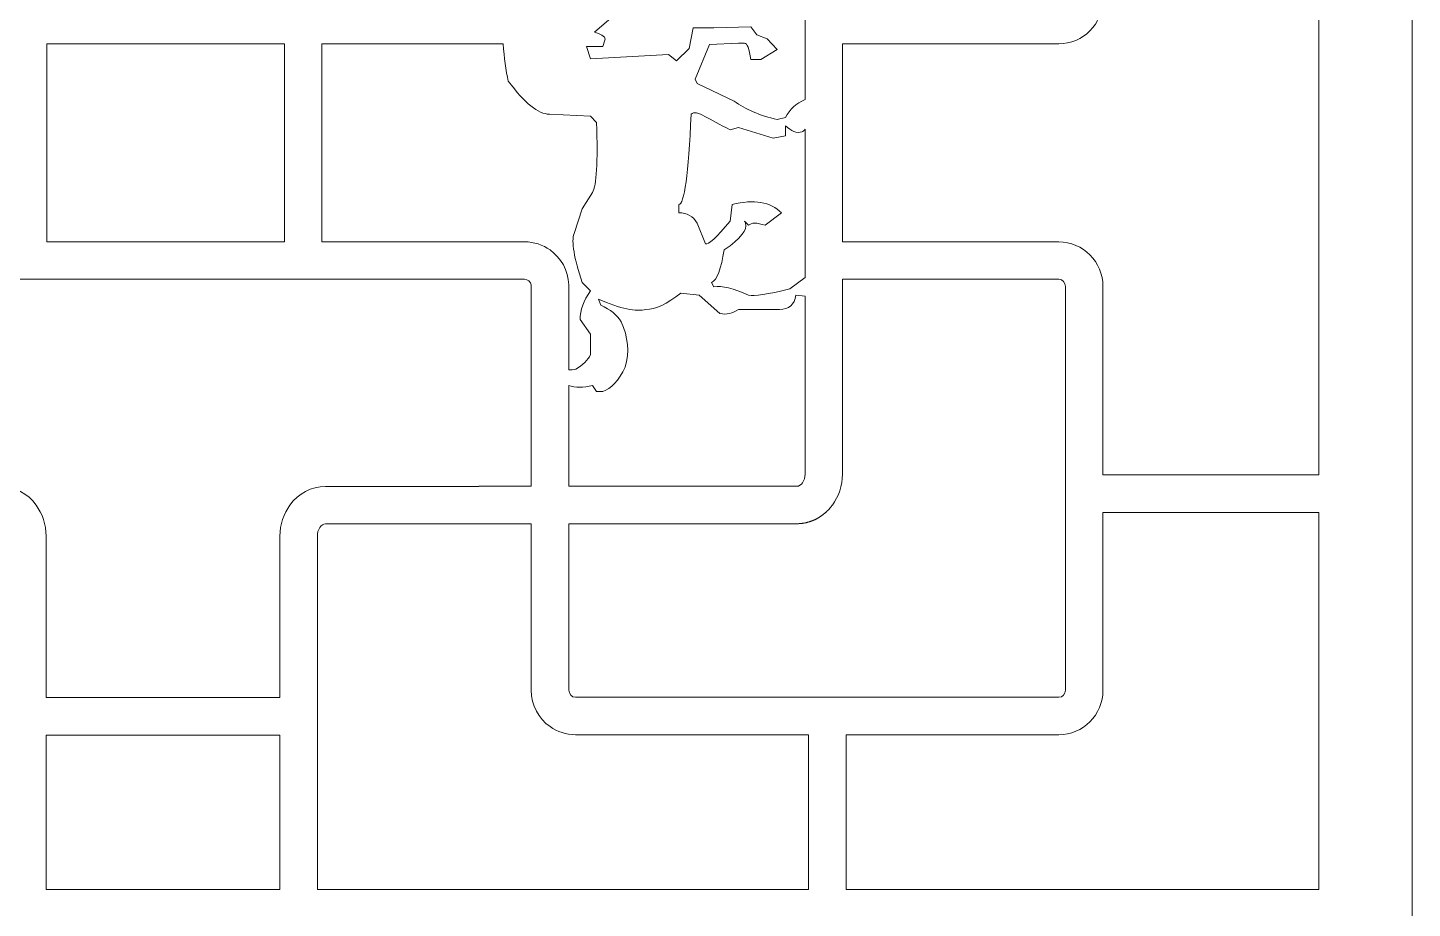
# Model space of a CAD drawing. Header units: centimetres. Extents: x -9.6 to 1.4, y -6.1 to 11.9.
# Drawn here: x -7.516 to -4.867, y 8.825 to 10.509 of the extents above; entities that cross this region are included whole.
import ezdxf

# ---------------------------------------------------------------- set-up
doc = ezdxf.new("R2010")
doc.units = ezdxf.units.CM
doc.header["$MEASUREMENT"] = 0
doc.layers.add('layer 1', color=7, linetype='Continuous')

msp = doc.modelspace()

# ---------------------------------------------------------------- linework, layer by layer
at = {"layer": 'layer 1', "color": 177, "lineweight": 9}
for points, knots in [([(-9.6444, -6.05124), (-9.6444, -6.05124), (-9.6444, 11.92325), (-9.6444, 11.92325), (-9.6444, 11.92325), (-9.6444, 11.92325), (-4.86713, 11.92325), (-4.86713, 11.92325), (-4.86713, 11.92325), (-4.86713, 11.92325), (-4.86713, -6.05124), (-4.86713, -6.05124), (-4.86713, -6.05124), (-4.86713, -6.05124), (-9.6444, -6.05124), (-9.6444, -6.05124)], [0, 0, 0, 0, 0.2, 0.2, 0.2, 0.2, 0.4, 0.4, 0.4, 0.4, 0.6, 0.6, 0.6, 0.6, 1, 1, 1, 1]), ([(-6.48524, 10.53702), (-6.48524, 10.53702), (-6.4436, 10.54053), (-6.4436, 10.54053), (-6.4436, 10.54053), (-6.4436, 10.54053), (-6.40829, 10.53256), (-6.40829, 10.53256), (-6.40829, 10.53256), (-6.40829, 10.53256), (-6.40418, 10.52473), (-6.40418, 10.52473), (-6.40418, 10.52473), (-6.40418, 10.52473), (-6.43166, 10.50098), (-6.43166, 10.50098), (-6.43166, 10.50098), (-6.41612, 10.49597), (-6.40958, 10.49083), (-6.41201, 10.48557), (-6.41201, 10.48557), (-6.41201, 10.48557), (-6.41625, 10.4735), (-6.41625, 10.4735), (-6.41625, 10.4735), (-6.41625, 10.4735), (-6.44745, 10.4735), (-6.44745, 10.4735), (-6.44745, 10.4735), (-6.44745, 10.4735), (-6.43949, 10.45013), (-6.43949, 10.45013), (-6.43949, 10.45013), (-6.43949, 10.45013), (-6.29016, 10.45809), (-6.29016, 10.45809), (-6.29016, 10.45809), (-6.29016, 10.45809), (-6.27476, 10.44602), (-6.27476, 10.44602), (-6.27476, 10.44602), (-6.27476, 10.44602), (-6.251, 10.46978), (-6.251, 10.46978), (-6.251, 10.46978), (-6.251, 10.46978), (-6.24317, 10.50894), (-6.24317, 10.50894), (-6.24317, 10.50894), (-6.24317, 10.50894), (-6.20362, 10.50894), (-6.20362, 10.50894), (-6.20362, 10.50894), (-6.20362, 10.50894), (-6.133, 10.51132), (-6.133, 10.51132), (-6.133, 10.51132), (-6.133, 10.51132), (-6.12132, 10.49552), (-6.12132, 10.49552), (-6.12132, 10.49552), (-6.12132, 10.49552), (-6.10167, 10.48795), (-6.10167, 10.48795), (-6.10167, 10.48795), (-6.10167, 10.48795), (-6.08216, 10.46805), (-6.08216, 10.46805), (-6.08216, 10.46805), (-6.08216, 10.46805), (-6.11336, 10.4484), (-6.11336, 10.4484), (-6.11336, 10.4484), (-6.11336, 10.4484), (-6.133, 10.4484), (-6.133, 10.4484), (-6.133, 10.4484), (-6.1357, 10.46946), (-6.13968, 10.47999), (-6.14495, 10.47999), (-6.14495, 10.47999), (-6.14495, 10.47999), (-6.15663, 10.47999), (-6.15663, 10.47999), (-6.15663, 10.47999), (-6.15663, 10.47999), (-6.21158, 10.47761), (-6.21158, 10.47761), (-6.21158, 10.47761), (-6.21158, 10.47761), (-6.23906, 10.41071), (-6.23906, 10.41071), (-6.23906, 10.41071), (-6.23906, 10.41071), (-6.23521, 10.40275), (-6.23521, 10.40275), (-6.23521, 10.40275), (-6.23521, 10.40275), (-6.16459, 10.36905), (-6.16459, 10.36905), (-6.16459, 10.36905), (-6.14353, 10.35351), (-6.11606, 10.3417), (-6.08216, 10.33374), (-6.08216, 10.33374), (-6.08216, 10.33374), (-6.06637, 10.33785), (-6.06637, 10.33785), (-6.06637, 10.33785), (-6.05862, 10.35297), (-6.04628, 10.36444), (-6.02913, 10.37226), (-6.02913, 10.37226), (-6.02913, 10.37226), (-6.02913, 10.88649), (-6.02913, 10.88649), (-6.02913, 10.88649), (-6.02913, 10.89932), (-6.03618, 10.90981), (-6.04479, 10.90981), (-6.04479, 10.90981), (-6.04479, 10.90981), (-6.48095, 10.90981), (-6.48095, 10.90981), (-6.48095, 10.90981), (-6.48095, 10.90981), (-6.48095, 10.74374), (-6.48095, 10.74374), (-6.48095, 10.74374), (-6.48095, 10.74374), (-6.481, 10.74374), (-6.481, 10.74374), (-6.481, 10.74374), (-6.481, 10.74374), (-6.481, 10.56382), (-6.481, 10.56382), (-6.481, 10.56382), (-6.481, 10.56283), (-6.48102, 10.56183), (-6.48106, 10.56084), (-6.48106, 10.56084), (-6.48106, 10.56084), (-6.481, 10.56058), (-6.481, 10.56058), (-6.481, 10.56058), (-6.48131, 10.55239), (-6.48278, 10.54448), (-6.48524, 10.53702)], [0, 0, 0, 0, 0.0263158, 0.0263158, 0.0263158, 0.0263158, 0.0526316, 0.0526316, 0.0526316, 0.0526316, 0.0789474, 0.0789474, 0.0789474, 0.0789474, 0.1052632, 0.1052632, 0.1052632, 0.1052632, 0.1315789, 0.1315789, 0.1315789, 0.1315789, 0.1578947, 0.1578947, 0.1578947, 0.1578947, 0.1842105, 0.1842105, 0.1842105, 0.1842105, 0.2105263, 0.2105263, 0.2105263, 0.2105263, 0.2368421, 0.2368421, 0.2368421, 0.2368421, 0.2631579, 0.2631579, 0.2631579, 0.2631579, 0.2894737, 0.2894737, 0.2894737, 0.2894737, 0.3157895, 0.3157895, 0.3157895, 0.3157895, 0.3421053, 0.3421053, 0.3421053, 0.3421053, 0.3684211, 0.3684211, 0.3684211, 0.3684211, 0.3947368, 0.3947368, 0.3947368, 0.3947368, 0.4210526, 0.4210526, 0.4210526, 0.4210526, 0.4473684, 0.4473684, 0.4473684, 0.4473684, 0.4736842, 0.4736842, 0.4736842, 0.4736842, 0.5, 0.5, 0.5, 0.5, 0.5263158, 0.5263158, 0.5263158, 0.5263158, 0.5526316, 0.5526316, 0.5526316, 0.5526316, 0.5789474, 0.5789474, 0.5789474, 0.5789474, 0.6052632, 0.6052632, 0.6052632, 0.6052632, 0.6315789, 0.6315789, 0.6315789, 0.6315789, 0.6578947, 0.6578947, 0.6578947, 0.6578947, 0.6842105, 0.6842105, 0.6842105, 0.6842105, 0.7105263, 0.7105263, 0.7105263, 0.7105263, 0.7368421, 0.7368421, 0.7368421, 0.7368421, 0.7631579, 0.7631579, 0.7631579, 0.7631579, 0.7894737, 0.7894737, 0.7894737, 0.7894737, 0.8157895, 0.8157895, 0.8157895, 0.8157895, 0.8421053, 0.8421053, 0.8421053, 0.8421053, 0.8684211, 0.8684211, 0.8684211, 0.8684211, 0.8947368, 0.8947368, 0.8947368, 0.8947368, 0.9210526, 0.9210526, 0.9210526, 0.9210526, 0.9473684, 0.9473684, 0.9473684, 0.9473684, 1, 1, 1, 1]), ([(-5.04627, 10.91174), (-5.04627, 10.91174), (-5.45904, 10.91174), (-5.45904, 10.91174), (-5.45904, 10.91174), (-5.45904, 10.91174), (-5.45904, 10.56382), (-5.45904, 10.56382), (-5.45904, 10.56382), (-5.45904, 10.51689), (-5.49708, 10.47848), (-5.54359, 10.47848), (-5.54359, 10.47848), (-5.54359, 10.47848), (-5.95747, 10.47848), (-5.95747, 10.47848), (-5.95747, 10.47848), (-5.95747, 10.47848), (-5.95747, 10.09983), (-5.95747, 10.09983), (-5.95747, 10.09983), (-5.95747, 10.09983), (-5.54359, 10.09983), (-5.54359, 10.09983), (-5.54359, 10.09983), (-5.49709, 10.09983), (-5.45904, 10.06142), (-5.45904, 10.01449), (-5.45904, 10.01449), (-5.45904, 10.01449), (-5.45904, 9.65405), (-5.45904, 9.65405), (-5.45904, 9.65405), (-5.45904, 9.65405), (-5.04627, 9.65405), (-5.04627, 9.65405), (-5.04627, 9.65405), (-5.04627, 9.65405), (-5.04627, 10.91174), (-5.04627, 10.91174)], [0, 0, 0, 0, 0.0909091, 0.0909091, 0.0909091, 0.0909091, 0.1818182, 0.1818182, 0.1818182, 0.1818182, 0.2727273, 0.2727273, 0.2727273, 0.2727273, 0.3636364, 0.3636364, 0.3636364, 0.3636364, 0.4545455, 0.4545455, 0.4545455, 0.4545455, 0.5454545, 0.5454545, 0.5454545, 0.5454545, 0.6363636, 0.6363636, 0.6363636, 0.6363636, 0.7272727, 0.7272727, 0.7272727, 0.7272727, 0.8181818, 0.8181818, 0.8181818, 0.8181818, 1, 1, 1, 1]), ([(-7.48005, 10.47848), (-7.48005, 10.47848), (-7.48005, 10.09983), (-7.48005, 10.09983), (-7.48005, 10.09983), (-7.48005, 10.09983), (-7.02508, 10.09983), (-7.02508, 10.09983), (-7.02508, 10.09983), (-7.02508, 10.09983), (-7.02508, 10.47848), (-7.02508, 10.47848), (-7.02508, 10.47848), (-7.02508, 10.47848), (-7.48005, 10.47848), (-7.48005, 10.47848)], [0, 0, 0, 0, 0.2, 0.2, 0.2, 0.2, 0.4, 0.4, 0.4, 0.4, 0.6, 0.6, 0.6, 0.6, 1, 1, 1, 1]), ([(-6.481, 9.85521), (-6.47665, 9.8549), (-6.4721, 9.85534), (-6.46735, 9.85655), (-6.46735, 9.85655), (-6.454, 9.86438), (-6.44476, 9.87349), (-6.43949, 9.88402), (-6.43949, 9.88402), (-6.43949, 9.88402), (-6.43949, 9.92318), (-6.43949, 9.92318), (-6.43949, 9.92318), (-6.43949, 9.92318), (-6.45939, 9.95105), (-6.45939, 9.95105), (-6.45939, 9.95105), (-6.45939, 9.96928), (-6.45284, 9.98764), (-6.43949, 10.006), (-6.43949, 10.006), (-6.43949, 10.006), (-6.45528, 10.0218), (-6.45528, 10.0218), (-6.45528, 10.0218), (-6.47108, 10.06892), (-6.47634, 10.10025), (-6.47108, 10.11578), (-6.47108, 10.11578), (-6.47108, 10.11578), (-6.45528, 10.16316), (-6.45528, 10.16316), (-6.45528, 10.16316), (-6.45528, 10.16316), (-6.43577, 10.19436), (-6.43577, 10.19436), (-6.43577, 10.19436), (-6.42794, 10.20772), (-6.42537, 10.25227), (-6.42781, 10.32828), (-6.42781, 10.32828), (-6.42781, 10.32828), (-6.43949, 10.33997), (-6.43949, 10.33997), (-6.43949, 10.33997), (-6.43949, 10.33997), (-6.5182, 10.34408), (-6.5182, 10.34408), (-6.5182, 10.34408), (-6.53926, 10.34408), (-6.56545, 10.365), (-6.59678, 10.40699), (-6.59678, 10.40699), (-6.60139, 10.42818), (-6.60471, 10.45199), (-6.60669, 10.47848), (-6.60669, 10.47848), (-6.60669, 10.47848), (-6.95343, 10.47848), (-6.95343, 10.47848), (-6.95343, 10.47848), (-6.95343, 10.47848), (-6.95343, 10.09983), (-6.95343, 10.09983), (-6.95343, 10.09983), (-6.95343, 10.09983), (-6.56555, 10.09983), (-6.56555, 10.09983), (-6.56555, 10.09983), (-6.54753, 10.09983), (-6.53078, 10.09405), (-6.51702, 10.08425), (-6.51702, 10.08425), (-6.51702, 10.08425), (-6.51698, 10.08428), (-6.51698, 10.08428), (-6.51698, 10.08428), (-6.49604, 10.06938), (-6.48203, 10.04516), (-6.481, 10.01773), (-6.481, 10.01773), (-6.481, 10.01773), (-6.48106, 10.01747), (-6.48106, 10.01747), (-6.48106, 10.01747), (-6.48102, 10.01648), (-6.481, 10.01548), (-6.481, 10.01449), (-6.481, 10.01449), (-6.481, 10.01449), (-6.481, 9.85521), (-6.481, 9.85521)], [0, 0, 0, 0, 0.0416667, 0.0416667, 0.0416667, 0.0416667, 0.0833333, 0.0833333, 0.0833333, 0.0833333, 0.125, 0.125, 0.125, 0.125, 0.1666667, 0.1666667, 0.1666667, 0.1666667, 0.2083333, 0.2083333, 0.2083333, 0.2083333, 0.25, 0.25, 0.25, 0.25, 0.2916667, 0.2916667, 0.2916667, 0.2916667, 0.3333333, 0.3333333, 0.3333333, 0.3333333, 0.375, 0.375, 0.375, 0.375, 0.4166667, 0.4166667, 0.4166667, 0.4166667, 0.4583333, 0.4583333, 0.4583333, 0.4583333, 0.5, 0.5, 0.5, 0.5, 0.5416667, 0.5416667, 0.5416667, 0.5416667, 0.5833333, 0.5833333, 0.5833333, 0.5833333, 0.625, 0.625, 0.625, 0.625, 0.6666667, 0.6666667, 0.6666667, 0.6666667, 0.7083333, 0.7083333, 0.7083333, 0.7083333, 0.75, 0.75, 0.75, 0.75, 0.7916667, 0.7916667, 0.7916667, 0.7916667, 0.8333333, 0.8333333, 0.8333333, 0.8333333, 0.875, 0.875, 0.875, 0.875, 0.9166667, 0.9166667, 0.9166667, 0.9166667, 1, 1, 1, 1]), ([(-6.02913, 10.31512), (-6.03066, 10.31281), (-6.03253, 10.31122), (-6.03478, 10.31037), (-6.03478, 10.31037), (-6.04494, 10.30653), (-6.05584, 10.31152), (-6.06637, 10.32205), (-6.06637, 10.32205), (-6.06637, 10.32205), (-6.06637, 10.30254), (-6.06637, 10.30254), (-6.06637, 10.30254), (-6.06637, 10.30254), (-6.08973, 10.29843), (-6.08973, 10.29843), (-6.08973, 10.29843), (-6.08973, 10.29843), (-6.15663, 10.31833), (-6.15663, 10.31833), (-6.15663, 10.31833), (-6.15663, 10.31833), (-6.17242, 10.31422), (-6.17242, 10.31422), (-6.17242, 10.31422), (-6.21184, 10.33245), (-6.23662, 10.35435), (-6.24689, 10.34408), (-6.24689, 10.34408), (-6.25216, 10.22877), (-6.26012, 10.17112), (-6.27065, 10.17112), (-6.27065, 10.17112), (-6.27065, 10.17112), (-6.27065, 10.15533), (-6.27065, 10.15533), (-6.27065, 10.15533), (-6.25485, 10.15533), (-6.24304, 10.14878), (-6.23521, 10.13568), (-6.23521, 10.13568), (-6.23521, 10.13568), (-6.21942, 10.09627), (-6.21942, 10.09627), (-6.21942, 10.09627), (-6.21415, 10.0937), (-6.19849, 10.10808), (-6.17242, 10.13954), (-6.17242, 10.13954), (-6.17242, 10.13954), (-6.16831, 10.17112), (-6.16831, 10.17112), (-6.16831, 10.17112), (-6.12646, 10.18165), (-6.09513, 10.17639), (-6.0742, 10.15533), (-6.0742, 10.15533), (-6.0742, 10.15533), (-6.10553, 10.13158), (-6.10553, 10.13158), (-6.10553, 10.13158), (-6.12132, 10.13684), (-6.13185, 10.13684), (-6.13711, 10.13158), (-6.13711, 10.13158), (-6.13711, 10.13158), (-6.14495, 10.13954), (-6.14495, 10.13954), (-6.14495, 10.13954), (-6.13699, 10.12901), (-6.1461, 10.11322), (-6.17242, 10.09241), (-6.17242, 10.09241), (-6.17242, 10.09241), (-6.18411, 10.08458), (-6.18411, 10.08458), (-6.18411, 10.08458), (-6.18937, 10.04799), (-6.19733, 10.02706), (-6.20786, 10.0218), (-6.20786, 10.0218), (-6.20786, 10.0218), (-6.20362, 10.01383), (-6.20362, 10.01383), (-6.20362, 10.01383), (-6.18809, 10.0164), (-6.16587, 10.01114), (-6.13711, 9.99804), (-6.13711, 9.99804), (-6.12658, 9.99547), (-6.10039, 9.99945), (-6.0584, 10.00973), (-6.0584, 10.00973), (-6.0584, 10.00973), (-6.02913, 10.03154), (-6.02913, 10.03154), (-6.02913, 10.03154), (-6.02913, 10.03154), (-6.02913, 10.31512), (-6.02913, 10.31512)], [0, 0, 0, 0, 0.0384615, 0.0384615, 0.0384615, 0.0384615, 0.0769231, 0.0769231, 0.0769231, 0.0769231, 0.1153846, 0.1153846, 0.1153846, 0.1153846, 0.1538462, 0.1538462, 0.1538462, 0.1538462, 0.1923077, 0.1923077, 0.1923077, 0.1923077, 0.2307692, 0.2307692, 0.2307692, 0.2307692, 0.2692308, 0.2692308, 0.2692308, 0.2692308, 0.3076923, 0.3076923, 0.3076923, 0.3076923, 0.3461538, 0.3461538, 0.3461538, 0.3461538, 0.3846154, 0.3846154, 0.3846154, 0.3846154, 0.4230769, 0.4230769, 0.4230769, 0.4230769, 0.4615385, 0.4615385, 0.4615385, 0.4615385, 0.5, 0.5, 0.5, 0.5, 0.5384615, 0.5384615, 0.5384615, 0.5384615, 0.5769231, 0.5769231, 0.5769231, 0.5769231, 0.6153846, 0.6153846, 0.6153846, 0.6153846, 0.6538462, 0.6538462, 0.6538462, 0.6538462, 0.6923077, 0.6923077, 0.6923077, 0.6923077, 0.7307692, 0.7307692, 0.7307692, 0.7307692, 0.7692308, 0.7692308, 0.7692308, 0.7692308, 0.8076923, 0.8076923, 0.8076923, 0.8076923, 0.8461538, 0.8461538, 0.8461538, 0.8461538, 0.8846154, 0.8846154, 0.8846154, 0.8846154, 0.9230769, 0.9230769, 0.9230769, 0.9230769, 1, 1, 1, 1]), ([(-7.03385, 9.22801), (-7.03385, 9.22801), (-7.03385, 9.53685), (-7.03385, 9.53685), (-7.03385, 9.53685), (-7.03385, 9.55927), (-7.02661, 9.57994), (-7.01454, 9.59624), (-7.01454, 9.59624), (-7.01454, 9.59624), (-7.01465, 9.59638), (-7.01465, 9.59638), (-7.01465, 9.59638), (-6.99861, 9.61812), (-6.974, 9.63211), (-6.94653, 9.63211), (-6.94653, 9.63211), (-6.94653, 9.63211), (-6.6535, 9.63211), (-6.6535, 9.63211), (-6.6535, 9.63211), (-6.6535, 9.63211), (-6.6535, 9.63231), (-6.6535, 9.63231), (-6.6535, 9.63231), (-6.6535, 9.63231), (-6.55303, 9.63231), (-6.55303, 9.63231), (-6.55303, 9.63231), (-6.55303, 9.63231), (-6.55303, 10.01449), (-6.55303, 10.01449), (-6.55303, 10.01449), (-6.55303, 10.01549), (-6.55301, 10.01648), (-6.55298, 10.01748), (-6.55298, 10.01748), (-6.55427, 10.02357), (-6.55944, 10.02817), (-6.56555, 10.02817), (-6.56555, 10.02817), (-6.56555, 10.02817), (-7.97234, 10.02817), (-7.97234, 10.02817), (-7.97234, 10.02817), (-7.97837, 10.02817), (-7.98348, 10.0237), (-7.98487, 10.01773), (-7.98487, 10.01773), (-7.98487, 10.01773), (-7.98487, 10.01773), (-7.98487, 10.01773), (-7.98487, 10.01773), (-7.98487, 10.01773), (-7.98487, 10.01772), (-7.98487, 10.01772), (-7.98487, 10.01772), (-7.98487, 10.01772), (-7.98489, 10.01763), (-7.98489, 10.01763), (-7.98489, 10.01763), (-7.98489, 10.01763), (-7.9849, 10.01758), (-7.9849, 10.01758), (-7.9849, 10.01758), (-7.9849, 10.01758), (-7.9849, 10.01757), (-7.9849, 10.01757), (-7.9849, 10.01757), (-7.9849, 10.01757), (-7.98491, 10.01753), (-7.98491, 10.01753), (-7.98491, 10.01753), (-7.98491, 10.01753), (-7.98497, 10.01724), (-7.98497, 10.01724), (-7.98497, 10.01724), (-7.98497, 10.01724), (-7.98497, 10.01724), (-7.98497, 10.01724), (-7.98497, 10.01724), (-7.98497, 10.01724), (-7.98503, 10.01694), (-7.98503, 10.01694), (-7.98503, 10.01694), (-7.98503, 10.01694), (-7.98503, 10.0169), (-7.98503, 10.0169), (-7.98503, 10.0169), (-7.98503, 10.0169), (-7.98503, 10.01689), (-7.98503, 10.01689), (-7.98503, 10.01689), (-7.98503, 10.01689), (-7.98508, 10.01659), (-7.98508, 10.01659), (-7.98508, 10.01659), (-7.98508, 10.01659), (-7.98509, 10.01656), (-7.98509, 10.01656), (-7.98509, 10.01656), (-7.98509, 10.01656), (-7.98509, 10.01654), (-7.98509, 10.01654), (-7.98509, 10.01654), (-7.98509, 10.01654), (-7.9851, 10.01649), (-7.9851, 10.01649), (-7.9851, 10.01649), (-7.98517, 10.01595), (-7.98522, 10.01541), (-7.98523, 10.01485), (-7.98523, 10.01485), (-7.98523, 10.01485), (-7.98523, 10.01484), (-7.98523, 10.01484), (-7.98523, 10.01484), (-7.98523, 10.01484), (-7.98523, 10.01449), (-7.98523, 10.01449), (-7.98523, 10.01449), (-7.98523, 10.01449), (-7.98523, 9.80049), (-7.98523, 9.80049), (-7.98523, 9.80049), (-7.98523, 9.80049), (-7.9848, 9.80049), (-7.9848, 9.80049), (-7.9848, 9.80049), (-7.9848, 9.80049), (-7.9848, 9.63231), (-7.9848, 9.63231), (-7.9848, 9.63231), (-7.9848, 9.63231), (-7.86145, 9.63231), (-7.86145, 9.63231), (-7.86145, 9.63231), (-7.86145, 9.63231), (-7.86145, 9.63211), (-7.86145, 9.63211), (-7.86145, 9.63211), (-7.86145, 9.63211), (-7.56843, 9.63211), (-7.56843, 9.63211), (-7.56843, 9.63211), (-7.54096, 9.63211), (-7.51635, 9.61812), (-7.50031, 9.59638), (-7.50031, 9.59638), (-7.50031, 9.59638), (-7.50041, 9.59624), (-7.50041, 9.59624), (-7.50041, 9.59624), (-7.48835, 9.57994), (-7.48111, 9.55927), (-7.48111, 9.53685), (-7.48111, 9.53685), (-7.48111, 9.53685), (-7.48111, 9.22801), (-7.48111, 9.22801), (-7.48111, 9.22801), (-7.48111, 9.22801), (-7.03385, 9.22801), (-7.03385, 9.22801)], [0, 0, 0, 0, 0.0238095, 0.0238095, 0.0238095, 0.0238095, 0.047619, 0.047619, 0.047619, 0.047619, 0.0714286, 0.0714286, 0.0714286, 0.0714286, 0.0952381, 0.0952381, 0.0952381, 0.0952381, 0.1190476, 0.1190476, 0.1190476, 0.1190476, 0.1428571, 0.1428571, 0.1428571, 0.1428571, 0.1666667, 0.1666667, 0.1666667, 0.1666667, 0.1904762, 0.1904762, 0.1904762, 0.1904762, 0.2142857, 0.2142857, 0.2142857, 0.2142857, 0.2380952, 0.2380952, 0.2380952, 0.2380952, 0.2619048, 0.2619048, 0.2619048, 0.2619048, 0.2857143, 0.2857143, 0.2857143, 0.2857143, 0.3095238, 0.3095238, 0.3095238, 0.3095238, 0.3333333, 0.3333333, 0.3333333, 0.3333333, 0.3571429, 0.3571429, 0.3571429, 0.3571429, 0.3809524, 0.3809524, 0.3809524, 0.3809524, 0.4047619, 0.4047619, 0.4047619, 0.4047619, 0.4285714, 0.4285714, 0.4285714, 0.4285714, 0.452381, 0.452381, 0.452381, 0.452381, 0.4761905, 0.4761905, 0.4761905, 0.4761905, 0.5, 0.5, 0.5, 0.5, 0.5238095, 0.5238095, 0.5238095, 0.5238095, 0.547619, 0.547619, 0.547619, 0.547619, 0.5714286, 0.5714286, 0.5714286, 0.5714286, 0.5952381, 0.5952381, 0.5952381, 0.5952381, 0.6190476, 0.6190476, 0.6190476, 0.6190476, 0.6428571, 0.6428571, 0.6428571, 0.6428571, 0.6666667, 0.6666667, 0.6666667, 0.6666667, 0.6904762, 0.6904762, 0.6904762, 0.6904762, 0.7142857, 0.7142857, 0.7142857, 0.7142857, 0.7380952, 0.7380952, 0.7380952, 0.7380952, 0.7619048, 0.7619048, 0.7619048, 0.7619048, 0.7857143, 0.7857143, 0.7857143, 0.7857143, 0.8095238, 0.8095238, 0.8095238, 0.8095238, 0.8333333, 0.8333333, 0.8333333, 0.8333333, 0.8571429, 0.8571429, 0.8571429, 0.8571429, 0.8809524, 0.8809524, 0.8809524, 0.8809524, 0.9047619, 0.9047619, 0.9047619, 0.9047619, 0.9285714, 0.9285714, 0.9285714, 0.9285714, 0.952381, 0.952381, 0.952381, 0.952381, 1, 1, 1, 1]), ([(-6.48095, 9.56017), (-6.48095, 9.56017), (-6.48095, 9.24223), (-6.48095, 9.24223), (-6.48095, 9.24223), (-6.48095, 9.23472), (-6.47514, 9.22855), (-6.46805, 9.22855), (-6.46805, 9.22855), (-6.46805, 9.22855), (-5.54359, 9.22855), (-5.54359, 9.22855), (-5.54359, 9.22855), (-5.53651, 9.22855), (-5.5307, 9.23471), (-5.5307, 9.24223), (-5.5307, 9.24223), (-5.5307, 9.24223), (-5.5307, 10.01449), (-5.5307, 10.01449), (-5.5307, 10.01449), (-5.5307, 10.02201), (-5.5365, 10.02817), (-5.54359, 10.02817), (-5.54359, 10.02817), (-5.54359, 10.02817), (-5.95747, 10.02817), (-5.95747, 10.02817), (-5.95747, 10.02817), (-5.95747, 10.02817), (-5.95747, 9.65562), (-5.95747, 9.65562), (-5.95747, 9.65562), (-5.95747, 9.63327), (-5.96468, 9.61265), (-5.97668, 9.59638), (-5.97668, 9.59638), (-5.97668, 9.59638), (-5.97668, 9.59638), (-5.97668, 9.59638), (-5.97668, 9.59638), (-5.97668, 9.59638), (-5.97687, 9.59611), (-5.97687, 9.59611), (-5.97687, 9.59611), (-5.97728, 9.59556), (-5.9777, 9.59502), (-5.97812, 9.59448), (-5.97812, 9.59448), (-5.97812, 9.59448), (-5.97828, 9.59427), (-5.97828, 9.59427), (-5.97828, 9.59427), (-5.97877, 9.59364), (-5.97927, 9.59302), (-5.97978, 9.5924), (-5.97978, 9.5924), (-5.97978, 9.5924), (-5.97978, 9.59239), (-5.97978, 9.59239), (-5.97978, 9.59239), (-5.98192, 9.5898), (-5.98418, 9.58733), (-5.98656, 9.58501), (-5.98656, 9.58501), (-5.98656, 9.58501), (-5.98658, 9.58499), (-5.98658, 9.58499), (-5.98658, 9.58499), (-5.98712, 9.58447), (-5.98766, 9.58395), (-5.98821, 9.58344), (-5.98821, 9.58344), (-5.98821, 9.58344), (-5.98869, 9.583), (-5.98869, 9.583), (-5.98869, 9.583), (-5.98908, 9.58264), (-5.98947, 9.58228), (-5.98987, 9.58193), (-5.98987, 9.58193), (-5.98987, 9.58193), (-5.99051, 9.58137), (-5.99051, 9.58137), (-5.99051, 9.58137), (-5.99083, 9.58109), (-5.99115, 9.58082), (-5.99147, 9.58055), (-5.99147, 9.58055), (-5.99174, 9.58033), (-5.992, 9.5801), (-5.99227, 9.57988), (-5.99227, 9.57988), (-5.9925, 9.57969), (-5.99274, 9.5795), (-5.99297, 9.57931), (-5.99297, 9.57931), (-5.99334, 9.57901), (-5.99372, 9.57871), (-5.99409, 9.57842), (-5.99409, 9.57842), (-5.99432, 9.57824), (-5.99455, 9.57807), (-5.99478, 9.57789), (-5.99478, 9.57789), (-5.99478, 9.57789), (-5.99545, 9.57738), (-5.99545, 9.57738), (-5.99545, 9.57738), (-5.99586, 9.57708), (-5.99626, 9.57678), (-5.99667, 9.57649), (-5.99667, 9.57649), (-5.99667, 9.57649), (-5.99734, 9.576), (-5.99734, 9.576), (-5.99734, 9.576), (-5.99734, 9.576), (-5.99801, 9.57553), (-5.99801, 9.57553), (-5.99801, 9.57553), (-5.9984, 9.57526), (-5.9988, 9.57499), (-5.9992, 9.57472), (-5.9992, 9.57472), (-5.99945, 9.57455), (-5.9997, 9.57439), (-5.99995, 9.57423), (-5.99995, 9.57423), (-6.00035, 9.57396), (-6.00076, 9.5737), (-6.00116, 9.57344), (-6.00116, 9.57344), (-6.00116, 9.57344), (-6.0018, 9.57305), (-6.0018, 9.57305), (-6.0018, 9.57305), (-6.00213, 9.57284), (-6.00246, 9.57264), (-6.00279, 9.57244), (-6.00279, 9.57244), (-6.00309, 9.57226), (-6.0034, 9.57207), (-6.00371, 9.57189), (-6.00371, 9.57189), (-6.00407, 9.57168), (-6.00444, 9.57147), (-6.0048, 9.57127), (-6.0048, 9.57127), (-6.0048, 9.57127), (-6.0053, 9.57099), (-6.0053, 9.57099), (-6.0053, 9.57099), (-6.00578, 9.57072), (-6.00628, 9.57045), (-6.00677, 9.57019), (-6.00677, 9.57019), (-6.00677, 9.57019), (-6.0073, 9.56991), (-6.0073, 9.56991), (-6.0073, 9.56991), (-6.00777, 9.56966), (-6.00825, 9.56942), (-6.00872, 9.56918), (-6.00872, 9.56918), (-6.00894, 9.56907), (-6.00916, 9.56897), (-6.00937, 9.56887), (-6.00937, 9.56887), (-6.00973, 9.56869), (-6.01008, 9.56852), (-6.01044, 9.56836), (-6.01044, 9.56836), (-6.01073, 9.56822), (-6.01102, 9.56808), (-6.01131, 9.56795), (-6.01131, 9.56795), (-6.01171, 9.56777), (-6.0121, 9.5676), (-6.0125, 9.56742), (-6.0125, 9.56742), (-6.0125, 9.56742), (-6.01302, 9.5672), (-6.01302, 9.5672), (-6.01302, 9.5672), (-6.01353, 9.56698), (-6.01405, 9.56676), (-6.01456, 9.56655), (-6.01456, 9.56655), (-6.01456, 9.56655), (-6.01509, 9.56634), (-6.01509, 9.56634), (-6.01509, 9.56634), (-6.01562, 9.56613), (-6.01617, 9.56592), (-6.01671, 9.56572), (-6.01671, 9.56572), (-6.01671, 9.56572), (-6.01714, 9.56556), (-6.01714, 9.56556), (-6.01714, 9.56556), (-6.01762, 9.56539), (-6.01809, 9.56522), (-6.01857, 9.56505), (-6.01857, 9.56505), (-6.01857, 9.56505), (-6.01923, 9.56483), (-6.01923, 9.56483), (-6.01923, 9.56483), (-6.01972, 9.56466), (-6.02021, 9.5645), (-6.02071, 9.56435), (-6.02071, 9.56435), (-6.02071, 9.56435), (-6.02109, 9.56423), (-6.02109, 9.56423), (-6.02109, 9.56423), (-6.02166, 9.56405), (-6.02223, 9.56388), (-6.02281, 9.56372), (-6.02281, 9.56372), (-6.02281, 9.56372), (-6.02325, 9.56359), (-6.02325, 9.56359), (-6.02325, 9.56359), (-6.02384, 9.56343), (-6.02443, 9.56327), (-6.02503, 9.56312), (-6.02503, 9.56312), (-6.02503, 9.56312), (-6.02536, 9.56304), (-6.02536, 9.56304), (-6.02536, 9.56304), (-6.02592, 9.5629), (-6.02648, 9.56276), (-6.02705, 9.56263), (-6.02705, 9.56263), (-6.02705, 9.56263), (-6.02748, 9.56254), (-6.02748, 9.56254), (-6.02748, 9.56254), (-6.02802, 9.56242), (-6.02857, 9.5623), (-6.02912, 9.56219), (-6.02912, 9.56219), (-6.02912, 9.56219), (-6.02952, 9.56211), (-6.02952, 9.56211), (-6.02952, 9.56211), (-6.03012, 9.562), (-6.03072, 9.56189), (-6.03132, 9.56179), (-6.03132, 9.56179), (-6.03132, 9.56179), (-6.03173, 9.56172), (-6.03173, 9.56172), (-6.03173, 9.56172), (-6.03236, 9.56161), (-6.03298, 9.56152), (-6.03361, 9.56143), (-6.03361, 9.56143), (-6.03361, 9.56143), (-6.03387, 9.56139), (-6.03387, 9.56139), (-6.03387, 9.56139), (-6.03453, 9.5613), (-6.03519, 9.56122), (-6.03585, 9.56115), (-6.03585, 9.56115), (-6.03585, 9.56115), (-6.03589, 9.56114), (-6.03589, 9.56114), (-6.03589, 9.56114), (-6.03589, 9.56114), (-6.0359, 9.56114), (-6.0359, 9.56114), (-6.0359, 9.56114), (-6.0359, 9.56114), (-6.03596, 9.56113), (-6.03596, 9.56113), (-6.03596, 9.56113), (-6.03659, 9.56106), (-6.03723, 9.561), (-6.03786, 9.56095), (-6.03786, 9.56095), (-6.03786, 9.56095), (-6.03824, 9.56092), (-6.03824, 9.56092), (-6.03824, 9.56092), (-6.03886, 9.56086), (-6.03949, 9.56082), (-6.04012, 9.56079), (-6.04012, 9.56079), (-6.04012, 9.56079), (-6.04052, 9.56076), (-6.04052, 9.56076), (-6.04052, 9.56076), (-6.04116, 9.56073), (-6.0418, 9.5607), (-6.04244, 9.56068), (-6.04244, 9.56068), (-6.04244, 9.56068), (-6.04274, 9.56068), (-6.04274, 9.56068), (-6.04274, 9.56068), (-6.04342, 9.56066), (-6.04411, 9.56065), (-6.04479, 9.56065), (-6.04479, 9.56065), (-6.04479, 9.56065), (-6.46262, 9.56065), (-6.46262, 9.56065), (-6.46262, 9.56065), (-6.46262, 9.56065), (-6.46262, 9.56017), (-6.46262, 9.56017), (-6.46262, 9.56017), (-6.46262, 9.56017), (-6.48095, 9.56017), (-6.48095, 9.56017)], [0, 0, 0, 0, 0.0123457, 0.0123457, 0.0123457, 0.0123457, 0.0246914, 0.0246914, 0.0246914, 0.0246914, 0.037037, 0.037037, 0.037037, 0.037037, 0.0493827, 0.0493827, 0.0493827, 0.0493827, 0.0617284, 0.0617284, 0.0617284, 0.0617284, 0.0740741, 0.0740741, 0.0740741, 0.0740741, 0.0864198, 0.0864198, 0.0864198, 0.0864198, 0.0987654, 0.0987654, 0.0987654, 0.0987654, 0.1111111, 0.1111111, 0.1111111, 0.1111111, 0.1234568, 0.1234568, 0.1234568, 0.1234568, 0.1358025, 0.1358025, 0.1358025, 0.1358025, 0.1481481, 0.1481481, 0.1481481, 0.1481481, 0.1604938, 0.1604938, 0.1604938, 0.1604938, 0.1728395, 0.1728395, 0.1728395, 0.1728395, 0.1851852, 0.1851852, 0.1851852, 0.1851852, 0.1975309, 0.1975309, 0.1975309, 0.1975309, 0.2098765, 0.2098765, 0.2098765, 0.2098765, 0.2222222, 0.2222222, 0.2222222, 0.2222222, 0.2345679, 0.2345679, 0.2345679, 0.2345679, 0.2469136, 0.2469136, 0.2469136, 0.2469136, 0.2592593, 0.2592593, 0.2592593, 0.2592593, 0.2716049, 0.2716049, 0.2716049, 0.2716049, 0.2839506, 0.2839506, 0.2839506, 0.2839506, 0.2962963, 0.2962963, 0.2962963, 0.2962963, 0.308642, 0.308642, 0.308642, 0.308642, 0.3209877, 0.3209877, 0.3209877, 0.3209877, 0.3333333, 0.3333333, 0.3333333, 0.3333333, 0.345679, 0.345679, 0.345679, 0.345679, 0.3580247, 0.3580247, 0.3580247, 0.3580247, 0.3703704, 0.3703704, 0.3703704, 0.3703704, 0.382716, 0.382716, 0.382716, 0.382716, 0.3950617, 0.3950617, 0.3950617, 0.3950617, 0.4074074, 0.4074074, 0.4074074, 0.4074074, 0.4197531, 0.4197531, 0.4197531, 0.4197531, 0.4320988, 0.4320988, 0.4320988, 0.4320988, 0.4444444, 0.4444444, 0.4444444, 0.4444444, 0.4567901, 0.4567901, 0.4567901, 0.4567901, 0.4691358, 0.4691358, 0.4691358, 0.4691358, 0.4814815, 0.4814815, 0.4814815, 0.4814815, 0.4938272, 0.4938272, 0.4938272, 0.4938272, 0.5061728, 0.5061728, 0.5061728, 0.5061728, 0.5185185, 0.5185185, 0.5185185, 0.5185185, 0.5308642, 0.5308642, 0.5308642, 0.5308642, 0.5432099, 0.5432099, 0.5432099, 0.5432099, 0.5555556, 0.5555556, 0.5555556, 0.5555556, 0.5679012, 0.5679012, 0.5679012, 0.5679012, 0.5802469, 0.5802469, 0.5802469, 0.5802469, 0.5925926, 0.5925926, 0.5925926, 0.5925926, 0.6049383, 0.6049383, 0.6049383, 0.6049383, 0.617284, 0.617284, 0.617284, 0.617284, 0.6296296, 0.6296296, 0.6296296, 0.6296296, 0.6419753, 0.6419753, 0.6419753, 0.6419753, 0.654321, 0.654321, 0.654321, 0.654321, 0.6666667, 0.6666667, 0.6666667, 0.6666667, 0.6790123, 0.6790123, 0.6790123, 0.6790123, 0.691358, 0.691358, 0.691358, 0.691358, 0.7037037, 0.7037037, 0.7037037, 0.7037037, 0.7160494, 0.7160494, 0.7160494, 0.7160494, 0.7283951, 0.7283951, 0.7283951, 0.7283951, 0.7407407, 0.7407407, 0.7407407, 0.7407407, 0.7530864, 0.7530864, 0.7530864, 0.7530864, 0.7654321, 0.7654321, 0.7654321, 0.7654321, 0.7777778, 0.7777778, 0.7777778, 0.7777778, 0.7901235, 0.7901235, 0.7901235, 0.7901235, 0.8024691, 0.8024691, 0.8024691, 0.8024691, 0.8148148, 0.8148148, 0.8148148, 0.8148148, 0.8271605, 0.8271605, 0.8271605, 0.8271605, 0.8395062, 0.8395062, 0.8395062, 0.8395062, 0.8518519, 0.8518519, 0.8518519, 0.8518519, 0.8641975, 0.8641975, 0.8641975, 0.8641975, 0.8765432, 0.8765432, 0.8765432, 0.8765432, 0.8888889, 0.8888889, 0.8888889, 0.8888889, 0.9012346, 0.9012346, 0.9012346, 0.9012346, 0.9135802, 0.9135802, 0.9135802, 0.9135802, 0.9259259, 0.9259259, 0.9259259, 0.9259259, 0.9382716, 0.9382716, 0.9382716, 0.9382716, 0.9506173, 0.9506173, 0.9506173, 0.9506173, 0.962963, 0.962963, 0.962963, 0.962963, 0.9753086, 0.9753086, 0.9753086, 0.9753086, 1, 1, 1, 1]), ([(-6.02913, 9.99569), (-6.02913, 9.99569), (-6.04646, 9.99804), (-6.04646, 9.99804), (-6.04646, 9.99804), (-6.04916, 9.97968), (-6.05969, 9.97056), (-6.07805, 9.97056), (-6.07805, 9.97056), (-6.07805, 9.97056), (-6.15663, 9.97056), (-6.15663, 9.97056), (-6.15663, 9.97056), (-6.16716, 9.96286), (-6.17897, 9.96016), (-6.19194, 9.96273), (-6.19194, 9.96273), (-6.19194, 9.96273), (-6.23149, 9.99804), (-6.23149, 9.99804), (-6.23149, 9.99804), (-6.23149, 9.99804), (-6.26679, 10.00177), (-6.26679, 10.00177), (-6.26679, 10.00177), (-6.29299, 9.98096), (-6.31507, 9.97056), (-6.33343, 9.97056), (-6.33343, 9.97056), (-6.3518, 9.9653), (-6.38197, 9.97185), (-6.42408, 9.99008), (-6.42408, 9.99008), (-6.42408, 9.99008), (-6.41997, 9.97852), (-6.41997, 9.97852), (-6.41997, 9.97852), (-6.40161, 9.97044), (-6.38865, 9.95991), (-6.38081, 9.94694), (-6.38081, 9.94694), (-6.36759, 9.91805), (-6.36489, 9.88916), (-6.37298, 9.8604), (-6.37298, 9.8604), (-6.38595, 9.83433), (-6.40046, 9.81867), (-6.41625, 9.8134), (-6.41625, 9.8134), (-6.41625, 9.8134), (-6.42781, 9.8134), (-6.42781, 9.8134), (-6.42781, 9.8134), (-6.42781, 9.8134), (-6.43577, 9.82496), (-6.43577, 9.82496), (-6.43577, 9.82496), (-6.45366, 9.82096), (-6.46872, 9.82095), (-6.48095, 9.82491), (-6.48095, 9.82491), (-6.48095, 9.82491), (-6.48095, 9.63231), (-6.48095, 9.63231), (-6.48095, 9.63231), (-6.48095, 9.63231), (-6.04479, 9.63231), (-6.04479, 9.63231), (-6.04479, 9.63231), (-6.03618, 9.63231), (-6.02913, 9.6428), (-6.02913, 9.65562), (-6.02913, 9.65562), (-6.02913, 9.65562), (-6.02913, 9.99569), (-6.02913, 9.99569)], [0, 0, 0, 0, 0.05, 0.05, 0.05, 0.05, 0.1, 0.1, 0.1, 0.1, 0.15, 0.15, 0.15, 0.15, 0.2, 0.2, 0.2, 0.2, 0.25, 0.25, 0.25, 0.25, 0.3, 0.3, 0.3, 0.3, 0.35, 0.35, 0.35, 0.35, 0.4, 0.4, 0.4, 0.4, 0.45, 0.45, 0.45, 0.45, 0.5, 0.5, 0.5, 0.5, 0.55, 0.55, 0.55, 0.55, 0.6, 0.6, 0.6, 0.6, 0.65, 0.65, 0.65, 0.65, 0.7, 0.7, 0.7, 0.7, 0.75, 0.75, 0.75, 0.75, 0.8, 0.8, 0.8, 0.8, 0.85, 0.85, 0.85, 0.85, 0.9, 0.9, 0.9, 0.9, 1, 1, 1, 1]), ([(-5.04627, 9.58239), (-5.04627, 9.58239), (-5.45904, 9.58239), (-5.45904, 9.58239), (-5.45904, 9.58239), (-5.45904, 9.58239), (-5.45904, 9.24223), (-5.45904, 9.24223), (-5.45904, 9.24223), (-5.45904, 9.1953), (-5.49708, 9.15689), (-5.54359, 9.15689), (-5.54359, 9.15689), (-5.54359, 9.15689), (-5.95048, 9.15689), (-5.95048, 9.15689), (-5.95048, 9.15689), (-5.95048, 9.15689), (-5.95048, 8.86082), (-5.95048, 8.86082), (-5.95048, 8.86082), (-5.95048, 8.86082), (-5.04627, 8.86082), (-5.04627, 8.86082), (-5.04627, 8.86082), (-5.04627, 8.86082), (-5.04627, 9.58239), (-5.04627, 9.58239)], [0, 0, 0, 0, 0.125, 0.125, 0.125, 0.125, 0.25, 0.25, 0.25, 0.25, 0.375, 0.375, 0.375, 0.375, 0.5, 0.5, 0.5, 0.5, 0.625, 0.625, 0.625, 0.625, 0.75, 0.75, 0.75, 0.75, 1, 1, 1, 1]), ([(-6.02214, 8.86082), (-6.02214, 8.86082), (-6.02214, 9.15689), (-6.02214, 9.15689), (-6.02214, 9.15689), (-6.02214, 9.15689), (-6.46805, 9.15689), (-6.46805, 9.15689), (-6.46805, 9.15689), (-6.48616, 9.15689), (-6.50298, 9.16272), (-6.51677, 9.17259), (-6.51677, 9.17259), (-6.51677, 9.17259), (-6.51698, 9.17244), (-6.51698, 9.17244), (-6.51698, 9.17244), (-6.53874, 9.18792), (-6.55303, 9.21347), (-6.55303, 9.24223), (-6.55303, 9.24223), (-6.55303, 9.24223), (-6.55303, 9.56017), (-6.55303, 9.56017), (-6.55303, 9.56017), (-6.55303, 9.56017), (-6.94653, 9.56017), (-6.94653, 9.56017), (-6.94653, 9.56017), (-6.95514, 9.56017), (-6.96219, 9.54967), (-6.96219, 9.53685), (-6.96219, 9.53685), (-6.96219, 9.53685), (-6.96219, 8.86082), (-6.96219, 8.86082), (-6.96219, 8.86082), (-6.96219, 8.86082), (-6.02214, 8.86082), (-6.02214, 8.86082)], [0, 0, 0, 0, 0.0909091, 0.0909091, 0.0909091, 0.0909091, 0.1818182, 0.1818182, 0.1818182, 0.1818182, 0.2727273, 0.2727273, 0.2727273, 0.2727273, 0.3636364, 0.3636364, 0.3636364, 0.3636364, 0.4545455, 0.4545455, 0.4545455, 0.4545455, 0.5454545, 0.5454545, 0.5454545, 0.5454545, 0.6363636, 0.6363636, 0.6363636, 0.6363636, 0.7272727, 0.7272727, 0.7272727, 0.7272727, 0.8181818, 0.8181818, 0.8181818, 0.8181818, 1, 1, 1, 1]), ([(-7.03385, 8.86082), (-7.03385, 8.86082), (-7.03385, 9.15635), (-7.03385, 9.15635), (-7.03385, 9.15635), (-7.03385, 9.15635), (-7.48111, 9.15635), (-7.48111, 9.15635), (-7.48111, 9.15635), (-7.48111, 9.15635), (-7.48111, 8.86082), (-7.48111, 8.86082), (-7.48111, 8.86082), (-7.48111, 8.86082), (-7.03385, 8.86082), (-7.03385, 8.86082)], [0, 0, 0, 0, 0.2, 0.2, 0.2, 0.2, 0.4, 0.4, 0.4, 0.4, 0.6, 0.6, 0.6, 0.6, 1, 1, 1, 1])]:
    msp.add_open_spline(points, degree=3, knots=knots, dxfattribs=at)

doc.saveas('drawing.dxf')
